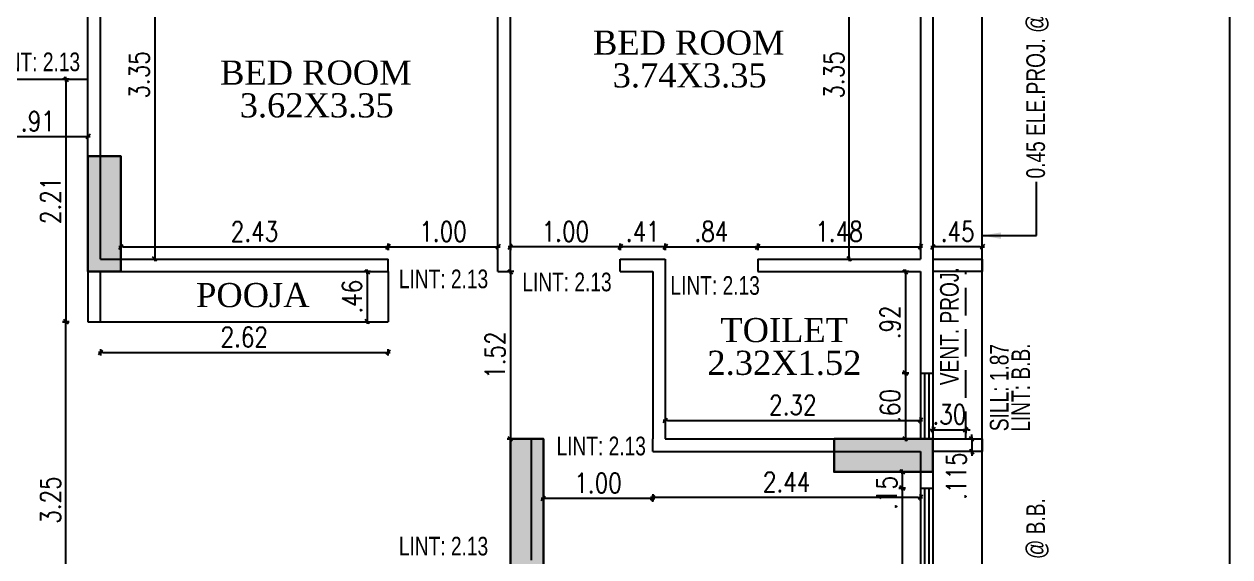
# Model space of a CAD drawing. Header units: inches. Extents: x 14235 to 14499, y 0 to 2549.
# Drawn here: x 14341.1 to 14352.09, y 2372.77 to 2377.62 of the extents above; entities that cross this region are included whole.
import ezdxf
from ezdxf.enums import TextEntityAlignment as Align

# ---------------------------------------------------------------- set-up
doc = ezdxf.new("R2010")
doc.units = ezdxf.units.IN
doc.header["$LTSCALE"] = 0.25
doc.header["$MEASUREMENT"] = 0
doc.header["$PDMODE"] = 35
doc.linetypes.add('DASHEDX2', pattern=[1.5, 1, -0.5])
for name, color, linetype in [('edge back', 34, 'Continuous'), ('edges', 1, 'Continuous'), ('proj-internal', 1, 'DASHEDX2'), ('text-large', 7, 'Continuous'), ('wall', 7, 'Continuous'), ('windows', 106, 'Continuous'), ('WORK TEX', 6, 'Continuous'), ('WORKING DIM', 7, 'Continuous')]:
    doc.layers.add(name, color=color, linetype=linetype)
doc.layers.add('P-COL', color=7, linetype='Continuous', lineweight=30)
doc.layers.add('P-COLHAT', color=8, linetype='Continuous', lineweight=25)
doc.styles.add('ARIAL', font='TIMES_0.TTF')
doc.styles.add('ARL', font='swisscl_0.ttf')
doc.styles.add('romans', font='romans.shx', dxfattribs={"width": 0.8})
doc.dimstyles.new('121', dxfattribs={"dimscale": 0.1, "dimtxt": 1.8, "dimasz": 0.2, "dimexe": 0.03125, "dimexo": 0.25, "dimgap": 0.5, "dimtad": 1, "dimzin": 4, "dimdsep": 46, "dimtxsty": 'romans', "dimblk1": 'MINITICK', "dimblk2": 'MINITICK', "dimsah": 1, "dimcen": 1, "dimse1": 1, "dimse2": 1, "dimclrd": 252, "dimclre": 256, "dimclrt": 7, "dimadec": 3, "dimazin": 0, "dimtfac": 0.8, "dimtix": 1, "dimtmove": 2, "dimatfit": 3, "dimfxl": 0, "dimtolj": 1, "dimtzin": 3, "dimarcsym": 0})
doc.dimstyles.new('DFSGSG', dxfattribs={"dimtxt": 0.17, "dimasz": 0.18, "dimexe": 0.18, "dimexo": 0.0625, "dimgap": 0.09, "dimtad": 1, "dimzin": 0, "dimdsep": 46, "dimtxsty": 'ARIAL', "dimcen": 0.09, "dimse1": 1, "dimse2": 1, "dimaunit": 1, "dimadec": 0, "dimazin": 0, "dimtfac": 1, "dimtix": 1, "dimtofl": 0, "dimtmove": 0, "dimatfit": 3, "dimfxl": 0, "dimtolj": 1, "dimtzin": 0, "dimarcsym": 0})

# ---------------------------------------------------------------- blocks, each defined once
blk = doc.blocks.new('B')
at = {"layer": 'P-COLHAT', "lineweight": 30}
for points in [[(14.139, -2.682), (13.839, -2.682), (13.839, -1.632), (14.139, -1.632)], [(17.988, -5.407), (17.688, -5.407), (17.688, -4.207), (17.988, -4.207)], [(21.537, -4.207), (21.537, -4.507), (20.637, -4.507), (20.637, -4.207)]]:
    blk.add_hatch(color=256, dxfattribs=at).paths.add_polyline_path(points)
at = {"layer": 'P-COL'}
for points in [[(14.139, -2.682), (13.839, -2.682), (13.839, -1.632), (14.139, -1.632)], [(17.988, -5.407), (17.688, -5.407), (17.688, -4.207), (17.988, -4.207)], [(21.537, -4.207), (21.537, -4.507), (20.637, -4.507), (20.637, -4.207)]]:
    blk.add_lwpolyline(points, close=True, dxfattribs=at)
blk = doc.blocks.new('MINITICK')
at = {"color": 7}
for p, q in [((1, 1), (-1, -1)), ((-1, 0), (1, 0)), ((0, -1.5), (0, 1.5))]:
    blk.add_line(p, q, dxfattribs=at)
blk = doc.blocks.new('*D537')
at = {"layer": 'Defpoints', "color": 0, "transparency": 16777216}
for p in [(14340.771, 2377.008), (14341.685, 2377.008), (14341.685, 2376.6)]:
    blk.add_point(p, dxfattribs=at)
at = {"layer": 'WORKING DIM', "color": 252, "lineweight": -2, "transparency": 16777216}
blk.add_line((14340.791, 2376.6), (14341.665, 2376.6), dxfattribs=at)
at = {"layer": 'WORKING DIM', "color": 252, "lineweight": -2, "transparency": 16777216, "xscale": 0.02, "yscale": 0.02, "zscale": 0.02, "rotation": 180}
blk.add_blockref('MINITICK', (14340.771, 2376.6), dxfattribs=at)
at = {"layer": 'WORKING DIM', "color": 252, "lineweight": -2, "transparency": 16777216, "xscale": 0.02, "yscale": 0.02, "zscale": 0.02}
blk.add_blockref('MINITICK', (14341.685, 2376.6), dxfattribs=at)
at = {"layer": 'WORKING DIM', "color": 7, "transparency": 16777216, "insert": (14341.228, 2376.74), "char_height": 0.18, "attachment_point": 5, "style": 'romans'}
blk.add_mtext('\\A1;.91', dxfattribs=at)
blk = doc.blocks.new('*D542')
at = {"layer": 'Defpoints', "color": 0, "transparency": 16777216}
for p in [(14341.484, 2374.913), (14341.8, 2374.913), (14341.8, 2371.665)]:
    blk.add_point(p, dxfattribs=at)
at = {"layer": 'WORKING DIM', "color": 252, "lineweight": -2, "transparency": 16777216}
blk.add_line((14341.484, 2371.685), (14341.484, 2374.893), dxfattribs=at)
at = {"layer": 'WORKING DIM', "color": 252, "lineweight": -2, "transparency": 16777216, "xscale": 0.02, "yscale": 0.02, "zscale": 0.02}
for p, rotation in [((14341.484, 2374.913), 90), ((14341.484, 2371.665), 270)]:
    blk.add_blockref('MINITICK', p, dxfattribs=dict(at, rotation=rotation))
at = {"layer": 'WORKING DIM', "color": 7, "transparency": 16777216, "insert": (14341.344, 2373.289), "char_height": 0.18, "attachment_point": 5, "rotation": 90, "style": 'romans'}
blk.add_mtext('\\A1;3.25', dxfattribs=at)
blk = doc.blocks.new('*D543')
at = {"layer": 'Defpoints', "color": 0, "transparency": 16777216}
for p in [(14341.685, 2377.122), (14341.484, 2374.913), (14341.685, 2374.913)]:
    blk.add_point(p, dxfattribs=at)
at = {"layer": 'WORKING DIM', "color": 252, "lineweight": -2, "transparency": 16777216}
blk.add_line((14341.484, 2377.102), (14341.484, 2374.933), dxfattribs=at)
at = {"layer": 'WORKING DIM', "color": 252, "lineweight": -2, "transparency": 16777216, "xscale": 0.02, "yscale": 0.02, "zscale": 0.02}
for p, rotation in [((14341.484, 2377.122), 90), ((14341.484, 2374.913), 270)]:
    blk.add_blockref('MINITICK', p, dxfattribs=dict(at, rotation=rotation))
at = {"layer": 'WORKING DIM', "color": 7, "transparency": 16777216, "insert": (14341.344, 2376.018), "char_height": 0.18, "attachment_point": 5, "rotation": 90, "style": 'romans'}
blk.add_mtext('\\A1;2.21', dxfattribs=at)
blk = doc.blocks.new('*D547')
at = {"layer": 'Defpoints', "color": 0, "transparency": 16777216}
for p in [(14342.068, 2378.838), (14342.068, 2375.484), (14342.293, 2375.484)]:
    blk.add_point(p, dxfattribs=at)
at = {"layer": 'WORKING DIM', "color": 252, "lineweight": -2, "transparency": 16777216}
blk.add_line((14342.293, 2378.818), (14342.293, 2375.504), dxfattribs=at)
at = {"layer": 'WORKING DIM', "color": 252, "lineweight": -2, "transparency": 16777216, "xscale": 0.02, "yscale": 0.02, "zscale": 0.02}
for p, rotation in [((14342.293, 2378.838), 90), ((14342.293, 2375.484), 270)]:
    blk.add_blockref('MINITICK', p, dxfattribs=dict(at, rotation=rotation))
at = {"layer": 'WORKING DIM', "color": 7, "transparency": 16777216, "insert": (14342.153, 2377.161), "char_height": 0.18, "attachment_point": 5, "rotation": 90, "style": 'romans'}
blk.add_mtext('\\A1;3.35', dxfattribs=at)
blk = doc.blocks.new('*D548')
at = {"layer": 'Defpoints', "color": 0, "transparency": 16777216}
for p in [(14344.419, 2375.595), (14341.985, 2375.484), (14344.419, 2375.484)]:
    blk.add_point(p, dxfattribs=at)
at = {"layer": 'WORKING DIM', "color": 252, "lineweight": -2, "transparency": 16777216}
blk.add_line((14342.005, 2375.595), (14344.399, 2375.595), dxfattribs=at)
at = {"layer": 'WORKING DIM', "color": 252, "lineweight": -2, "transparency": 16777216, "xscale": 0.02, "yscale": 0.02, "zscale": 0.02, "rotation": 180}
blk.add_blockref('MINITICK', (14341.985, 2375.595), dxfattribs=at)
at = {"layer": 'WORKING DIM', "color": 252, "lineweight": -2, "transparency": 16777216, "xscale": 0.02, "yscale": 0.02, "zscale": 0.02}
blk.add_blockref('MINITICK', (14344.419, 2375.595), dxfattribs=at)
at = {"layer": 'WORKING DIM', "color": 7, "transparency": 16777216, "insert": (14343.202, 2375.735), "char_height": 0.18, "attachment_point": 5, "style": 'romans'}
blk.add_mtext('\\A1;2.43', dxfattribs=at)
blk = doc.blocks.new('*D549')
at = {"layer": 'Defpoints', "color": 0, "transparency": 16777216}
for p in [(14345.42, 2375.595), (14344.419, 2375.37), (14345.42, 2375.37)]:
    blk.add_point(p, dxfattribs=at)
at = {"layer": 'WORKING DIM', "color": 252, "lineweight": -2, "transparency": 16777216}
blk.add_line((14344.439, 2375.595), (14345.4, 2375.595), dxfattribs=at)
at = {"layer": 'WORKING DIM', "color": 252, "lineweight": -2, "transparency": 16777216, "xscale": 0.02, "yscale": 0.02, "zscale": 0.02, "rotation": 180}
blk.add_blockref('MINITICK', (14344.419, 2375.595), dxfattribs=at)
at = {"layer": 'WORKING DIM', "color": 252, "lineweight": -2, "transparency": 16777216, "xscale": 0.02, "yscale": 0.02, "zscale": 0.02}
blk.add_blockref('MINITICK', (14345.42, 2375.595), dxfattribs=at)
at = {"layer": 'WORKING DIM', "color": 7, "transparency": 16777216, "insert": (14344.92, 2375.735), "char_height": 0.18, "attachment_point": 5, "style": 'romans'}
blk.add_mtext('\\A1;1.00', dxfattribs=at)
blk = doc.blocks.new('*D550')
at = {"layer": 'Defpoints', "color": 0, "transparency": 16777216}
for p in [(14344.419, 2375.37), (14344.23, 2374.913), (14344.419, 2374.913)]:
    blk.add_point(p, dxfattribs=at)
at = {"layer": 'WORKING DIM', "color": 252, "lineweight": -2, "transparency": 16777216}
blk.add_line((14344.23, 2375.35), (14344.23, 2374.933), dxfattribs=at)
at = {"layer": 'WORKING DIM', "color": 252, "lineweight": -2, "transparency": 16777216, "xscale": 0.02, "yscale": 0.02, "zscale": 0.02}
for p, rotation in [((14344.23, 2375.37), 90), ((14344.23, 2374.913), 270)]:
    blk.add_blockref('MINITICK', p, dxfattribs=dict(at, rotation=rotation))
at = {"layer": 'WORKING DIM', "color": 7, "transparency": 16777216, "insert": (14344.09, 2375.141), "char_height": 0.18, "attachment_point": 5, "rotation": 90, "style": 'romans'}
blk.add_mtext('\\A1;.46', dxfattribs=at)
blk = doc.blocks.new('*D551')
at = {"layer": 'Defpoints', "color": 0, "transparency": 16777216}
for p in [(14341.8, 2374.913), (14344.419, 2374.913), (14344.419, 2374.634)]:
    blk.add_point(p, dxfattribs=at)
at = {"layer": 'WORKING DIM', "color": 252, "lineweight": -2, "transparency": 16777216}
blk.add_line((14341.82, 2374.634), (14344.399, 2374.634), dxfattribs=at)
at = {"layer": 'WORKING DIM', "color": 252, "lineweight": -2, "transparency": 16777216, "xscale": 0.02, "yscale": 0.02, "zscale": 0.02, "rotation": 180}
blk.add_blockref('MINITICK', (14341.8, 2374.634), dxfattribs=at)
at = {"layer": 'WORKING DIM', "color": 252, "lineweight": -2, "transparency": 16777216, "xscale": 0.02, "yscale": 0.02, "zscale": 0.02}
blk.add_blockref('MINITICK', (14344.419, 2374.634), dxfattribs=at)
at = {"layer": 'WORKING DIM', "color": 7, "transparency": 16777216, "insert": (14343.109, 2374.774), "char_height": 0.18, "attachment_point": 5, "style": 'romans'}
blk.add_mtext('\\A1;2.62', dxfattribs=at)
blk = doc.blocks.new('*D555')
at = {"layer": 'Defpoints', "color": 0, "transparency": 16777216}
for p in [(14345.534, 2375.595), (14345.534, 2375.37), (14346.535, 2375.37)]:
    blk.add_point(p, dxfattribs=at)
at = {"layer": 'WORKING DIM', "color": 252, "lineweight": -2, "transparency": 16777216}
blk.add_line((14346.515, 2375.595), (14345.554, 2375.595), dxfattribs=at)
at = {"layer": 'WORKING DIM', "color": 252, "lineweight": -2, "transparency": 16777216, "xscale": 0.02, "yscale": 0.02, "zscale": 0.02, "rotation": 180}
blk.add_blockref('MINITICK', (14345.534, 2375.595), dxfattribs=at)
at = {"layer": 'WORKING DIM', "color": 252, "lineweight": -2, "transparency": 16777216, "xscale": 0.02, "yscale": 0.02, "zscale": 0.02}
blk.add_blockref('MINITICK', (14346.535, 2375.595), dxfattribs=at)
at = {"layer": 'WORKING DIM', "color": 7, "transparency": 16777216, "insert": (14346.035, 2375.735), "char_height": 0.18, "attachment_point": 5, "style": 'romans'}
blk.add_mtext('\\A1;1.00', dxfattribs=at)
blk = doc.blocks.new('*D556')
at = {"layer": 'Defpoints', "color": 0, "transparency": 16777216}
for p in [(14346.535, 2375.595), (14346.535, 2375.484), (14346.944, 2375.484)]:
    blk.add_point(p, dxfattribs=at)
at = {"layer": 'WORKING DIM', "color": 252, "lineweight": -2, "transparency": 16777216}
blk.add_line((14346.924, 2375.595), (14346.555, 2375.595), dxfattribs=at)
at = {"layer": 'WORKING DIM', "color": 252, "lineweight": -2, "transparency": 16777216, "xscale": 0.02, "yscale": 0.02, "zscale": 0.02, "rotation": 180}
blk.add_blockref('MINITICK', (14346.535, 2375.595), dxfattribs=at)
at = {"layer": 'WORKING DIM', "color": 252, "lineweight": -2, "transparency": 16777216, "xscale": 0.02, "yscale": 0.02, "zscale": 0.02}
blk.add_blockref('MINITICK', (14346.944, 2375.595), dxfattribs=at)
at = {"layer": 'WORKING DIM', "color": 7, "transparency": 16777216, "insert": (14346.74, 2375.735), "char_height": 0.18, "attachment_point": 5, "style": 'romans'}
blk.add_mtext('\\A1;.41', dxfattribs=at)
blk = doc.blocks.new('*D557')
at = {"layer": 'Defpoints', "color": 0, "transparency": 16777216}
for p in [(14347.787, 2375.595), (14346.944, 2375.484), (14347.787, 2375.484)]:
    blk.add_point(p, dxfattribs=at)
at = {"layer": 'WORKING DIM', "color": 252, "lineweight": -2, "transparency": 16777216}
blk.add_line((14346.964, 2375.595), (14347.767, 2375.595), dxfattribs=at)
at = {"layer": 'WORKING DIM', "color": 252, "lineweight": -2, "transparency": 16777216, "xscale": 0.02, "yscale": 0.02, "zscale": 0.02, "rotation": 180}
blk.add_blockref('MINITICK', (14346.944, 2375.595), dxfattribs=at)
at = {"layer": 'WORKING DIM', "color": 252, "lineweight": -2, "transparency": 16777216, "xscale": 0.02, "yscale": 0.02, "zscale": 0.02}
blk.add_blockref('MINITICK', (14347.787, 2375.595), dxfattribs=at)
at = {"layer": 'WORKING DIM', "color": 7, "transparency": 16777216, "insert": (14347.365, 2375.735), "char_height": 0.18, "attachment_point": 5, "style": 'romans'}
blk.add_mtext('\\A1;.84', dxfattribs=at)
blk = doc.blocks.new('*D558')
at = {"layer": 'Defpoints', "color": 0, "transparency": 16777216}
for p in [(14349.269, 2375.595), (14347.787, 2375.484), (14349.269, 2375.484)]:
    blk.add_point(p, dxfattribs=at)
at = {"layer": 'WORKING DIM', "color": 252, "lineweight": -2, "transparency": 16777216}
blk.add_line((14347.807, 2375.595), (14349.249, 2375.595), dxfattribs=at)
at = {"layer": 'WORKING DIM', "color": 252, "lineweight": -2, "transparency": 16777216, "xscale": 0.02, "yscale": 0.02, "zscale": 0.02, "rotation": 180}
blk.add_blockref('MINITICK', (14347.787, 2375.595), dxfattribs=at)
at = {"layer": 'WORKING DIM', "color": 252, "lineweight": -2, "transparency": 16777216, "xscale": 0.02, "yscale": 0.02, "zscale": 0.02}
blk.add_blockref('MINITICK', (14349.269, 2375.595), dxfattribs=at)
at = {"layer": 'WORKING DIM', "color": 7, "transparency": 16777216, "insert": (14348.528, 2375.735), "char_height": 0.18, "attachment_point": 5, "style": 'romans'}
blk.add_mtext('\\A1;1.48', dxfattribs=at)
blk = doc.blocks.new('*D559')
at = {"layer": 'Defpoints', "color": 0, "transparency": 16777216}
for p in [(14349.269, 2375.37), (14349.133, 2374.445), (14349.269, 2374.445)]:
    blk.add_point(p, dxfattribs=at)
at = {"layer": 'WORKING DIM', "color": 252, "lineweight": -2, "transparency": 16777216}
blk.add_line((14349.133, 2375.35), (14349.133, 2374.465), dxfattribs=at)
at = {"layer": 'WORKING DIM', "color": 252, "lineweight": -2, "transparency": 16777216, "xscale": 0.02, "yscale": 0.02, "zscale": 0.02}
for p, rotation in [((14349.133, 2375.37), 90), ((14349.133, 2374.445), 270)]:
    blk.add_blockref('MINITICK', p, dxfattribs=dict(at, rotation=rotation))
at = {"layer": 'WORKING DIM', "color": 7, "transparency": 16777216, "insert": (14348.993, 2374.908), "char_height": 0.18, "attachment_point": 5, "rotation": 90, "style": 'romans'}
blk.add_mtext('\\A1;.92', dxfattribs=at)
blk = doc.blocks.new('*D560')
at = {"layer": 'Defpoints', "color": 0, "transparency": 16777216}
for p in [(14349.269, 2374.445), (14349.133, 2373.846), (14349.269, 2373.846)]:
    blk.add_point(p, dxfattribs=at)
at = {"layer": 'WORKING DIM', "color": 252, "lineweight": -2, "transparency": 16777216}
blk.add_line((14349.133, 2374.425), (14349.133, 2373.866), dxfattribs=at)
at = {"layer": 'WORKING DIM', "color": 252, "lineweight": -2, "transparency": 16777216, "xscale": 0.02, "yscale": 0.02, "zscale": 0.02}
for p, rotation in [((14349.133, 2374.445), 90), ((14349.133, 2373.846), 270)]:
    blk.add_blockref('MINITICK', p, dxfattribs=dict(at, rotation=rotation))
at = {"layer": 'WORKING DIM', "color": 7, "transparency": 16777216, "insert": (14348.993, 2374.146), "char_height": 0.18, "attachment_point": 5, "rotation": 90, "style": 'romans'}
blk.add_mtext('\\A1;.60', dxfattribs=at)
blk = doc.blocks.new('*D561')
at = {"layer": 'Defpoints', "color": 0, "transparency": 16777216}
for p in [(14349.269, 2374.014), (14346.944, 2373.846), (14349.269, 2373.878)]:
    blk.add_point(p, dxfattribs=at)
at = {"layer": 'WORKING DIM', "color": 252, "lineweight": -2, "transparency": 16777216}
blk.add_line((14346.964, 2374.014), (14349.249, 2374.014), dxfattribs=at)
at = {"layer": 'WORKING DIM', "color": 252, "lineweight": -2, "transparency": 16777216, "xscale": 0.02, "yscale": 0.02, "zscale": 0.02, "rotation": 180}
blk.add_blockref('MINITICK', (14346.944, 2374.014), dxfattribs=at)
at = {"layer": 'WORKING DIM', "color": 252, "lineweight": -2, "transparency": 16777216, "xscale": 0.02, "yscale": 0.02, "zscale": 0.02}
blk.add_blockref('MINITICK', (14349.269, 2374.014), dxfattribs=at)
at = {"layer": 'WORKING DIM', "color": 7, "transparency": 16777216, "insert": (14348.107, 2374.154), "char_height": 0.18, "attachment_point": 5, "style": 'romans'}
blk.add_mtext('\\A1;2.32', dxfattribs=at)
blk = doc.blocks.new('*D562')
at = {"layer": 'Defpoints', "color": 0, "transparency": 16777216}
for p in [(14345.534, 2375.37), (14345.534, 2373.846), (14345.534, 2373.846)]:
    blk.add_point(p, dxfattribs=at)
at = {"layer": 'WORKING DIM', "color": 252, "lineweight": -2, "transparency": 16777216}
blk.add_line((14345.534, 2375.35), (14345.534, 2373.866), dxfattribs=at)
at = {"layer": 'WORKING DIM', "color": 252, "lineweight": -2, "transparency": 16777216, "xscale": 0.02, "yscale": 0.02, "zscale": 0.02}
for p, rotation in [((14345.534, 2375.37), 90), ((14345.534, 2373.846), 270)]:
    blk.add_blockref('MINITICK', p, dxfattribs=dict(at, rotation=rotation))
at = {"layer": 'WORKING DIM', "color": 7, "transparency": 16777216, "insert": (14345.394, 2374.608), "char_height": 0.18, "attachment_point": 5, "rotation": 90, "style": 'romans'}
blk.add_mtext('\\A1;1.52', dxfattribs=at)
blk = doc.blocks.new('*D563')
at = {"layer": 'Defpoints', "color": 0, "transparency": 16777216}
for p in [(14346.83, 2373.731), (14349.269, 2373.464), (14346.83, 2373.313)]:
    blk.add_point(p, dxfattribs=at)
at = {"layer": 'WORKING DIM', "color": 252, "lineweight": -2, "transparency": 16777216}
blk.add_line((14349.249, 2373.313), (14346.85, 2373.313), dxfattribs=at)
at = {"layer": 'WORKING DIM', "color": 252, "lineweight": -2, "transparency": 16777216, "xscale": 0.02, "yscale": 0.02, "zscale": 0.02, "rotation": 180}
blk.add_blockref('MINITICK', (14346.83, 2373.313), dxfattribs=at)
at = {"layer": 'WORKING DIM', "color": 252, "lineweight": -2, "transparency": 16777216, "xscale": 0.02, "yscale": 0.02, "zscale": 0.02}
blk.add_blockref('MINITICK', (14349.269, 2373.313), dxfattribs=at)
at = {"layer": 'WORKING DIM', "color": 7, "transparency": 16777216, "insert": (14348.05, 2373.453), "char_height": 0.18, "attachment_point": 5, "style": 'romans'}
blk.add_mtext('\\A1;2.44', dxfattribs=at)
blk = doc.blocks.new('*D414')
at = {"layer": 'Defpoints', "color": 0, "transparency": 16777216}
for p in [(14345.834, 2373.751), (14346.83, 2373.731), (14345.834, 2373.304)]:
    blk.add_point(p, dxfattribs=at)
at = {"layer": 'WORKING DIM', "color": 252, "lineweight": -2, "transparency": 16777216}
blk.add_line((14346.81, 2373.304), (14345.854, 2373.304), dxfattribs=at)
at = {"layer": 'WORKING DIM', "color": 252, "lineweight": -2, "transparency": 16777216, "xscale": 0.02, "yscale": 0.02, "zscale": 0.02, "rotation": 180}
blk.add_blockref('MINITICK', (14345.834, 2373.304), dxfattribs=at)
at = {"layer": 'WORKING DIM', "color": 252, "lineweight": -2, "transparency": 16777216, "xscale": 0.02, "yscale": 0.02, "zscale": 0.02}
blk.add_blockref('MINITICK', (14346.83, 2373.304), dxfattribs=at)
at = {"layer": 'WORKING DIM', "color": 7, "transparency": 16777216, "insert": (14346.332, 2373.444), "char_height": 0.18, "attachment_point": 5, "style": 'romans'}
blk.add_mtext('\\A1;1.00', dxfattribs=at)
blk = doc.blocks.new('*D564')
at = {"layer": 'Defpoints', "color": 0, "transparency": 16777216}
for p in [(14349.269, 2373.546), (14349.103, 2373.398), (14349.269, 2373.398)]:
    blk.add_point(p, dxfattribs=at)
at = {"layer": 'WORKING DIM', "color": 252, "lineweight": -2, "transparency": 16777216}
blk.add_line((14349.103, 2373.526), (14349.103, 2373.418), dxfattribs=at)
at = {"layer": 'WORKING DIM', "color": 252, "lineweight": -2, "transparency": 16777216, "xscale": 0.02, "yscale": 0.02, "zscale": 0.02}
for p, rotation in [((14349.103, 2373.546), 90), ((14349.103, 2373.398), 270)]:
    blk.add_blockref('MINITICK', p, dxfattribs=dict(at, rotation=rotation))
at = {"layer": 'WORKING DIM', "color": 7, "transparency": 16777216, "insert": (14348.963, 2373.354), "char_height": 0.18, "attachment_point": 5, "rotation": 90, "style": 'romans'}
blk.add_mtext('\\A1;.15', dxfattribs=at)
blk = doc.blocks.new('*D565')
at = {"layer": 'Defpoints', "color": 0, "transparency": 16777216}
for p in [(14349.269, 2373.398), (14349.103, 2370.959), (14349.269, 2370.959)]:
    blk.add_point(p, dxfattribs=at)
at = {"layer": 'WORKING DIM', "color": 252, "lineweight": -2, "transparency": 16777216}
blk.add_line((14349.103, 2373.378), (14349.103, 2370.979), dxfattribs=at)
at = {"layer": 'WORKING DIM', "color": 252, "lineweight": -2, "transparency": 16777216, "xscale": 0.02, "yscale": 0.02, "zscale": 0.02}
for p, rotation in [((14349.103, 2373.398), 90), ((14349.103, 2370.959), 270)]:
    blk.add_blockref('MINITICK', p, dxfattribs=dict(at, rotation=rotation))
at = {"layer": 'WORKING DIM', "color": 7, "transparency": 16777216, "insert": (14348.963, 2372.179), "char_height": 0.18, "attachment_point": 5, "rotation": 90, "style": 'romans'}
blk.add_mtext('\\A1;2.44', dxfattribs=at)
blk = doc.blocks.new('*D662')
at = {"layer": 'Defpoints', "color": 0, "transparency": 16777216}
for p in [(14348.222, 2378.838), (14348.621, 2378.838), (14348.222, 2375.484)]:
    blk.add_point(p, dxfattribs=at)
at = {"layer": 'WORKING DIM', "color": 252, "lineweight": -2, "transparency": 16777216}
blk.add_line((14348.621, 2375.504), (14348.621, 2378.818), dxfattribs=at)
at = {"layer": 'WORKING DIM', "color": 252, "lineweight": -2, "transparency": 16777216, "xscale": 0.02, "yscale": 0.02, "zscale": 0.02}
for p, rotation in [((14348.621, 2378.838), 90), ((14348.621, 2375.484), 270)]:
    blk.add_blockref('MINITICK', p, dxfattribs=dict(at, rotation=rotation))
at = {"layer": 'WORKING DIM', "color": 7, "transparency": 16777216, "insert": (14348.481, 2377.161), "char_height": 0.18, "attachment_point": 5, "rotation": 90, "style": 'romans'}
blk.add_mtext('\\A1;3.35', dxfattribs=at)
blk = doc.blocks.new('*D666')
at = {"layer": 'Defpoints', "color": 0, "transparency": 16777216}
for p in [(14349.383, 2375.595), (14349.383, 2375.484), (14349.833, 2375.484)]:
    blk.add_point(p, dxfattribs=at)
at = {"layer": 'WORKING DIM', "color": 252, "lineweight": -2, "transparency": 16777216}
blk.add_line((14349.813, 2375.595), (14349.403, 2375.595), dxfattribs=at)
at = {"layer": 'WORKING DIM', "color": 252, "lineweight": -2, "transparency": 16777216, "xscale": 0.02, "yscale": 0.02, "zscale": 0.02, "rotation": 180}
blk.add_blockref('MINITICK', (14349.383, 2375.595), dxfattribs=at)
at = {"layer": 'WORKING DIM', "color": 252, "lineweight": -2, "transparency": 16777216, "xscale": 0.02, "yscale": 0.02, "zscale": 0.02}
blk.add_blockref('MINITICK', (14349.833, 2375.595), dxfattribs=at)
at = {"layer": 'WORKING DIM', "color": 7, "transparency": 16777216, "insert": (14349.608, 2375.735), "char_height": 0.18, "attachment_point": 5, "style": 'romans'}
blk.add_mtext('\\A1;.45', dxfattribs=at)
blk = doc.blocks.new('*D474')
at = {"layer": 'Defpoints', "color": 0, "transparency": 16777216}
for p in [(14349.383, 2374.053), (14349.683, 2374.134), (14349.683, 2373.929)]:
    blk.add_point(p, dxfattribs=at)
at = {"layer": 'WORKING DIM', "color": 252, "lineweight": -2, "transparency": 16777216}
for p, q in [((14349.363, 2373.929), (14349.343, 2373.929)), ((14349.383, 2373.929), (14349.683, 2373.929)), ((14349.703, 2373.929), (14349.723, 2373.929))]:
    blk.add_line(p, q, dxfattribs=at)
at = {"layer": 'WORKING DIM', "color": 252, "lineweight": -2, "transparency": 16777216, "xscale": 0.02, "yscale": 0.02, "zscale": 0.02}
blk.add_blockref('MINITICK', (14349.383, 2373.929), dxfattribs=at)
at = {"layer": 'WORKING DIM', "color": 252, "lineweight": -2, "transparency": 16777216, "xscale": 0.02, "yscale": 0.02, "zscale": 0.02, "rotation": 180}
blk.add_blockref('MINITICK', (14349.683, 2373.929), dxfattribs=at)
at = {"layer": 'WORKING DIM', "color": 7, "transparency": 16777216, "insert": (14349.533, 2374.069), "char_height": 0.18, "attachment_point": 5, "style": 'romans'}
blk.add_mtext('\\A1;.30', dxfattribs=at)
blk = doc.blocks.new('*D397')
at = {"layer": 'Defpoints', "color": 0, "transparency": 16777216}
for p in [(14349.761, 2373.846), (14349.737, 2373.731), (14349.761, 2373.731)]:
    blk.add_point(p, dxfattribs=at)
at = {"layer": 'WORKING DIM', "color": 252, "lineweight": -2, "transparency": 16777216}
for p, q in [((14349.737, 2373.866), (14349.737, 2373.886)), ((14349.737, 2373.846), (14349.737, 2373.731)), ((14349.737, 2373.711), (14349.737, 2373.691))]:
    blk.add_line(p, q, dxfattribs=at)
at = {"layer": 'WORKING DIM', "color": 252, "lineweight": -2, "transparency": 16777216, "xscale": 0.02, "yscale": 0.02, "zscale": 0.02}
for p, rotation in [((14349.737, 2373.846), 270), ((14349.737, 2373.731), 90)]:
    blk.add_blockref('MINITICK', p, dxfattribs=dict(at, rotation=rotation))
at = {"layer": 'WORKING DIM', "color": 7, "transparency": 16777216, "insert": (14349.597, 2373.506), "char_height": 0.18, "attachment_point": 5, "rotation": 90, "style": 'romans'}
blk.add_mtext('\\A1;.115', dxfattribs=at)

msp = doc.modelspace()

# ---------------------------------------------------------------- linework, layer by layer
at = {"layer": 'edge back'}
for p in [(14344.419, 2375.37), (14341.8, 2374.913)]:
    msp.add_line(p, (14344.419, 2374.913), dxfattribs=at)
at = {"layer": 'edges', "ltscale": 0.4}
msp.add_line((14349.833, 2369.303), (14349.833, 2378.952), dxfattribs=at)
for points in [[(14349.383, 2375.484), (14349.833, 2375.484), (14349.833, 2375.37), (14349.383, 2375.37)], [(14349.383, 2373.846), (14349.833, 2373.846), (14349.833, 2373.731), (14349.383, 2373.731)]]:
    msp.add_lwpolyline(points, dxfattribs=at)
at = {"layer": 'proj-internal'}
msp.add_line((14349.683, 2373.846), (14349.683, 2375.37), dxfattribs=at)
at = {"layer": 'wall'}
for p, q in [((14341.685, 2375.37), (14341.685, 2378.952)), ((14349.383, 2378.952), (14349.383, 2374.445)), ((14341.8, 2375.484), (14341.8, 2378.838)), ((14345.42, 2375.37), (14345.42, 2378.838)), ((14345.534, 2375.37), (14345.534, 2378.838)), ((14349.269, 2378.838), (14349.269, 2375.484)), ((14340.771, 2377.122), (14341.685, 2377.122)), ((14341.8, 2375.484), (14344.419, 2375.484)), ((14344.419, 2375.37), (14344.419, 2375.484)), ((14346.535, 2375.37), (14346.535, 2375.484)), ((14346.535, 2375.484), (14346.944, 2375.484)), ((14346.944, 2375.484), (14346.944, 2373.846)), ((14347.787, 2375.484), (14349.269, 2375.484)), ((14347.787, 2375.484), (14347.787, 2375.37)), ((14341.685, 2375.37), (14341.685, 2374.913)), ((14341.685, 2375.37), (14344.419, 2375.37)), ((14341.8, 2374.913), (14341.8, 2375.37)), ((14345.42, 2375.37), (14345.534, 2375.37)), ((14346.535, 2375.37), (14346.83, 2375.37)), ((14346.83, 2375.37), (14346.83, 2373.846)), ((14347.787, 2375.37), (14349.269, 2375.37)), ((14349.269, 2375.37), (14349.269, 2374.445)), ((14341.685, 2374.913), (14341.8, 2374.913)), ((14349.269, 2374.445), (14349.383, 2374.445)), ((14345.725, 2372.741), (14345.725, 2373.846)), ((14345.725, 2373.846), (14345.839, 2373.846)), ((14345.839, 2370.606), (14345.839, 2373.846)), ((14346.83, 2373.731), (14346.83, 2373.846)), ((14346.83, 2373.846), (14346.83, 2373.846)), ((14346.944, 2373.846), (14349.383, 2373.846)), ((14349.383, 2373.846), (14349.383, 2373.398)), ((14346.83, 2373.731), (14349.269, 2373.731)), ((14349.269, 2373.731), (14349.269, 2373.398)), ((14349.269, 2373.398), (14349.383, 2373.398))]:
    msp.add_line(p, q, dxfattribs=at)
msp.add_lwpolyline([(14352.089, 2384.093), (14323.371, 2384.093), (14323.371, 2343.481), (14352.089, 2343.481)], close=True, dxfattribs=at)
at = {"layer": 'windows'}
for p, q in [((14349.269, 2374.445), (14349.269, 2373.846)), ((14349.307, 2374.445), (14349.307, 2373.846)), ((14349.345, 2374.445), (14349.345, 2373.846)), ((14349.383, 2374.445), (14349.383, 2373.846)), ((14349.269, 2373.398), (14349.269, 2370.959)), ((14349.307, 2373.398), (14349.307, 2370.959)), ((14349.345, 2373.398), (14349.345, 2370.959)), ((14349.383, 2373.398), (14349.383, 2370.959))]:
    msp.add_line(p, q, dxfattribs=at)

# ---------------------------------------------------------------- block references
at = {"layer": 'P-COL'}
msp.add_blockref('B', (14327.846, 2378.052), dxfattribs=at)

# ---------------------------------------------------------------- texts
at = {"layer": 'text-large', "style": 'ARIAL'}
for s, p in [('BED ROOM', (14347.159, 2377.455)), ('BED ROOM', (14343.761, 2377.182)), ('3.74X3.35', (14347.167, 2377.157)), ('3.62X3.35', (14343.769, 2376.884)), ('POOJA', (14343.187, 2375.156)), ('TOILET', (14348.028, 2374.837)), ('2.32X1.52', (14348.03, 2374.539))]:
    msp.add_text(s, height=0.22, dxfattribs=at).set_placement(p, align=Align.MIDDLE_CENTER)
at = {"layer": 'WORK TEX', "style": 'ARL'}
for s, p in [('0.45 ELE.PROJ. @ B.B.', (14350.319, 2377.158)), ('SILL: 1.87', (14349.987, 2374.313)), ('LINT: B.B.', (14350.184, 2374.313)), ('0.45 ELE.PROJ. @ B.B.', (14350.319, 2372.365))]:
    msp.add_text(s, height=0.17, rotation=90, dxfattribs=at).set_placement(p, align=Align.MIDDLE_CENTER)
for p in [(14341.206, 2377.28), (14344.924, 2375.303), (14346.049, 2375.275), (14347.399, 2375.243), (14346.361, 2373.781), (14344.924, 2372.869)]:
    msp.add_text('LINT: 2.13', height=0.17, dxfattribs=at).set_placement(p, align=Align.MIDDLE_CENTER)
at = {"layer": 'WORK TEX', "color": 3, "style": 'ARL'}
msp.add_text('VENT. PROJ.', height=0.17, rotation=90, dxfattribs=at).set_placement((14349.533, 2374.872), align=Align.MIDDLE_CENTER)

# ---------------------------------------------------------------- dimensions: what is measured, and where the dimension line sits
at = {"layer": 'WORKING DIM'}
for base, p1, p2, angle, picture, middle in [((14342.293, 2375.484), (14342.068, 2378.838), (14342.068, 2375.484), 90, '*D547', (14342.153, 2377.161)), ((14348.621, 2378.838), (14348.222, 2375.484), (14348.222, 2378.838), 90, '*D662', (14348.481, 2377.161)), ((14341.484, 2374.913), (14341.685, 2377.122), (14341.685, 2374.913), 90, '*D543', (14341.344, 2376.018)), ((14341.685, 2376.6), (14340.771, 2377.008), (14341.685, 2377.008), 180, '*D537', (14341.228, 2376.74)), ((14344.23, 2374.913), (14344.419, 2375.37), (14344.419, 2374.913), 90, '*D550', (14344.09, 2375.141)), ((14345.534, 2373.846), (14345.534, 2375.37), (14345.534, 2373.846), 90, '*D562', (14345.394, 2374.608)), ((14349.1329, 2374.4455), (14349.269, 2375.3701), (14349.269, 2374.4455), 90, '*D559', (14348.9929, 2374.9078)), ((14341.484, 2374.913), (14341.8, 2371.665), (14341.8, 2374.913), 90, '*D542', (14341.344, 2373.289)), ((14349.133, 2373.846), (14349.269, 2374.445), (14349.269, 2373.846), 90, '*D560', (14348.993, 2374.146)), ((14349.683, 2373.929), (14349.383, 2374.053), (14349.683, 2374.134), 180, '*D474', (14349.533, 2374.069)), ((14349.103, 2370.959), (14349.269, 2373.398), (14349.269, 2370.959), 90, '*D565', (14348.963, 2372.179))]:
    dim = msp.add_linear_dim(base=base, p1=p1, p2=p2, angle=angle, dimstyle='121', override={"dimfxl": 0.18, "dimfxlon": 1}, dxfattribs=at)
    dim.commit()
    dim.dimension.update_dxf_attribs({"geometry": picture, "text_midpoint": middle})
for base, p1, p2, picture, middle in [((14344.419, 2375.595), (14341.985, 2375.484), (14344.419, 2375.484), '*D548', (14343.202, 2375.735)), ((14345.42, 2375.595), (14344.419, 2375.37), (14345.42, 2375.37), '*D549', (14344.92, 2375.735)), ((14345.534, 2375.595), (14346.535, 2375.37), (14345.534, 2375.37), '*D555', (14346.035, 2375.735)), ((14346.535, 2375.595), (14346.944, 2375.484), (14346.535, 2375.484), '*D556', (14346.74, 2375.735)), ((14347.787, 2375.595), (14346.944, 2375.484), (14347.787, 2375.484), '*D557', (14347.365, 2375.735)), ((14349.269, 2375.595), (14347.787, 2375.484), (14349.269, 2375.484), '*D558', (14348.528, 2375.735)), ((14349.383, 2375.595), (14349.833, 2375.484), (14349.383, 2375.484), '*D666', (14349.608, 2375.735)), ((14344.419, 2374.634), (14341.8, 2374.913), (14344.419, 2374.913), '*D551', (14343.109, 2374.774)), ((14349.269, 2374.0136), (14346.9443, 2373.8457), (14349.269, 2373.8779), '*D561', (14348.1067, 2374.1536)), ((14345.834, 2373.304), (14346.83, 2373.731), (14345.834, 2373.751), '*D414', (14346.332, 2373.444)), ((14346.83, 2373.313), (14349.269, 2373.464), (14346.83, 2373.731), '*D563', (14348.05, 2373.453))]:
    dim = msp.add_linear_dim(base=base, p1=p1, p2=p2, dimstyle='121', override={"dimfxl": 0.18, "dimfxlon": 1}, dxfattribs=at)
    dim.commit()
    dim.dimension.update_dxf_attribs({"geometry": picture, "text_midpoint": middle})
dim = msp.add_linear_dim(base=(14349.737, 2373.731), p1=(14349.761, 2373.846), p2=(14349.761, 2373.731), angle=270, text='.115', dimstyle='121', override={"dimfxl": 0.18, "dimfxlon": 1}, dxfattribs=at)
dim.commit()
dim.dimension.update_dxf_attribs({"geometry": '*D397', "text_midpoint": (14349.597, 2373.506), "dimtype": 160})
dim = msp.add_linear_dim(base=(14349.103, 2373.398), p1=(14349.269, 2373.546), p2=(14349.269, 2373.398), angle=90, dimstyle='121', override={"dimfxl": 0.18, "dimfxlon": 1}, dxfattribs=at)
dim.commit()
dim.dimension.update_dxf_attribs({"geometry": '*D564', "text_midpoint": (14348.963, 2373.354), "dimtype": 160})

# ---------------------------------------------------------------- leaders
at = {"layer": 'wall'}
msp.add_leader([(14349.825, 2375.697), (14350.327, 2375.697), (14350.327, 2376.188)], dimstyle='DFSGSG', override={"dimgap": 0.09, "dimtad": 0, "dimarcsym": 1}, dxfattribs=at)

doc.saveas('drawing.dxf')
